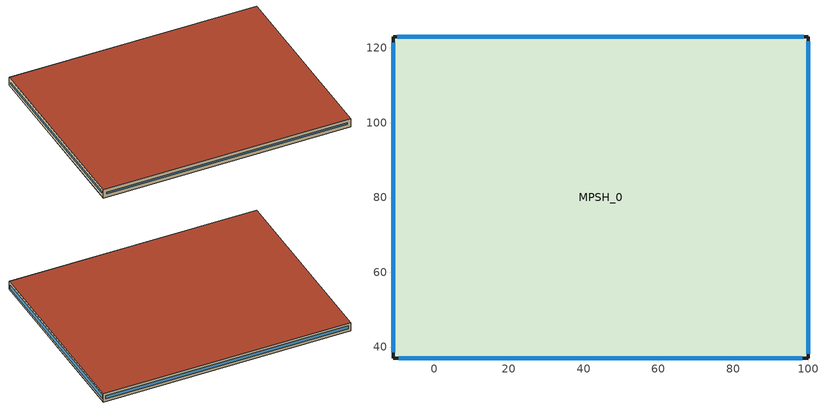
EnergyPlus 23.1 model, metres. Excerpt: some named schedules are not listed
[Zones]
MPSH_0
 floor ground (MPSH_0:f4UnderGroundSlabCF): -11,37 -11,123 100,123 100,37 z0
 wall outside (90.1-2019 Nonresidential CZ 0 Exterior Wall (Mass)): -11,37 100,37 100,123 -11,123 -11,37 z0:4
 window (DoublePaneClr): -9.41,37 98.41,37 z1.59:2.41; 100,38.18 100,121.82 / 98.82,123 -9.82,123 z1.18:2.82; -11,121.42 -11,38.58 z1.58:2.42
 roof outside (90.1-2019 Nonresidential CZ 3 Exterior Roof (Mass)): -11,37 100,37 100,123 -11,123 z4
[Site:GroundTemperature:BuildingSurface]
18, 18, 18, 18, 18, 18, 18, 18, 18, 18, 18, 18
[Site:GroundReflectance]
0.2, 0.2, 0.2, 0.2, 0.2, 0.2, 0.2, 0.2, 0.2, 0.2, 0.2, 0.2
[Site:GroundReflectance:SnowModifier]
1, 1
[Site:WeatherStation]
Wind Sensor Height Above Ground {m}=10; Wind Speed Profile Exponent=0.22; Wind Speed Profile Boundary Layer Thickness {m}=370; Air Temperature Sensor Height Above Ground {m}=1.5
[SizingPeriod:WeatherFileConditionType] Use Weather File Daylight Saving Period=No; Use Weather File Rain and Snow Indicators=No
Name | Period Selection | Day Type
Extreme Summer Weather Period for Design | SummerExtreme | SummerDesignDay
Extreme Winter Weather Period for Design | WinterExtreme | WinterDesignDay
[Building]
Building: North Axis {deg}=0; Terrain=Suburbs; Loads Convergence Tolerance Value=0.04; Temperature Convergence Tolerance Value {deltaC}=0.25; Solar Distribution=FullExterior; Maximum Number of Warmup Days=30; Minimum Number of Warmup Days=7
[Construction]
90.1-2019 Nonresidential CZ 0 Exterior Wall (Mass): Stucco_0.025_90.1-2019 Nonresidential CZ 0 Exterior Wall (Mass), Concrete_0.203_90.1-2019 Nonresidential CZ 0 Exterior Wall (Mass), Mineral Wool_0.006340168156952033_90.1-2019 Nonresidential CZ 0 Exterior Wall (Mass), Plaster_0.013_90.1-2019 Nonresidential CZ 0 Exterior Wall (Mass)
90.1-2019 Nonresidential CZ 3 Exterior Roof (Mass): Vaporpermeable Felt_0.003_90.1-2019 Nonresidential CZ 3 Exterior Roof (Mass), XPS Board_0.14713995500631277_90.1-2019 Nonresidential CZ 3 Exterior Roof (Mass), Concrete_0.203_90.1-2019 Nonresidential CZ 3 Exterior Roof (Mass), Acoustic Tile_0.005_90.1-2019 Nonresidential CZ 3 Exterior Roof (Mass)
DoublePaneClr: DoublePaneClrWindow
[Material]
Stucco_0.025_90.1-2019 Nonresidential CZ 0 Exterior Wall (Mass): Roughness=Smooth; @90.1-2019 Nonresidential CZ 0 Exterior Wall (Mass):Stucco-Thickness@ [m]=0.025; @90.1-2019 Nonresidential CZ 0 Exterior Wall (Mass):Stucco-Conductivity@ [W/m-K]=0.72; @90.1-2019 Nonresidential CZ 0 Exterior Wall (Mass):Stucco-Density@ [kg/m3]=1856; @90.1-2019 Nonresidential CZ 0 Exterior Wall (Mass):Stucco-SpecificHeat@ [J/kg-K]=840; @90.1-2019 Nonresidential CZ 0 Exterior Wall (Mass):Stucco-ThermalEmittance@=0.9; @90.1-2019 Nonresidential CZ 0 Exterior Wall (Mass):Stucco-SolarAbsorptance@=0.7; @90.1-2019 Nonresidential CZ 0 Exterior Wall (Mass):Stucco-VisibleAbsorptance@=0.7
Concrete_0.203_90.1-2019 Nonresidential CZ 0 Exterior Wall (Mass): Roughness=Rough; @90.1-2019 Nonresidential CZ 0 Exterior Wall (Mass):Concrete-Thickness@ [m]=0.203; @90.1-2019 Nonresidential CZ 0 Exterior Wall (Mass):Concrete-Conductivity@ [W/m-K]=2; @90.1-2019 Nonresidential CZ 0 Exterior Wall (Mass):Concrete-Density@ [kg/m3]=2400; @90.1-2019 Nonresidential CZ 0 Exterior Wall (Mass):Concrete-SpecificHeat@ [J/kg-K]=950; @90.1-2019 Nonresidential CZ 0 Exterior Wall (Mass):Concrete-ThermalEmittance@=0.9; @90.1-2019 Nonresidential CZ 0 Exterior Wall (Mass):Concrete-SolarAbsorptance@=0.7; @90.1-2019 Nonresidential CZ 0 Exterior Wall (Mass):Concrete-VisibleAbsorptance@=0.7
Mineral Wool_0.006340168156952033_90.1-2019 Nonresidential CZ 0 Exterior Wall (Mass): Roughness=Rough; @90.1-2019 Nonresidential CZ 0 Exterior Wall (Mass):Mineral Wool-Thickness@ [m]=0.00634017; @90.1-2019 Nonresidential CZ 0 Exterior Wall (Mass):Mineral Wool-Conductivity@ [W/m-K]=0.041; @90.1-2019 Nonresidential CZ 0 Exterior Wall (Mass):Mineral Wool-Density@ [kg/m3]=155; @90.1-2019 Nonresidential CZ 0 Exterior Wall (Mass):Mineral Wool-SpecificHeat@ [J/kg-K]=1130; @90.1-2019 Nonresidential CZ 0 Exterior Wall (Mass):Mineral Wool-ThermalEmittance@=0.9; @90.1-2019 Nonresidential CZ 0 Exterior Wall (Mass):Mineral Wool-SolarAbsorptance@=0.7; @90.1-2019 Nonresidential CZ 0 Exterior Wall (Mass):Mineral Wool-VisibleAbsorptance@=0.7
Plaster_0.013_90.1-2019 Nonresidential CZ 0 Exterior Wall (Mass): Roughness=Rough; @90.1-2019 Nonresidential CZ 0 Exterior Wall (Mass):Plaster-Thickness@ [m]=0.013; @90.1-2019 Nonresidential CZ 0 Exterior Wall (Mass):Plaster-Conductivity@ [W/m-K]=1; @90.1-2019 Nonresidential CZ 0 Exterior Wall (Mass):Plaster-Density@ [kg/m3]=2000; @90.1-2019 Nonresidential CZ 0 Exterior Wall (Mass):Plaster-SpecificHeat@ [J/kg-K]=1130; @90.1-2019 Nonresidential CZ 0 Exterior Wall (Mass):Plaster-ThermalEmittance@=0.9; @90.1-2019 Nonresidential CZ 0 Exterior Wall (Mass):Plaster-SolarAbsorptance@=0.7; @90.1-2019 Nonresidential CZ 0 Exterior Wall (Mass):Plaster-VisibleAbsorptance@=0.7
Vaporpermeable Felt_0.003_90.1-2019 Nonresidential CZ 3 Exterior Roof (Mass): Roughness=Rough; @90.1-2019 Nonresidential CZ 3 Exterior Roof (Mass):Vaporpermeable Felt-Thickness@ [m]=0.003; @90.1-2019 Nonresidential CZ 3 Exterior Roof (Mass):Vaporpermeable Felt-Conductivity@ [W/m-K]=0.909091; @90.1-2019 Nonresidential CZ 3 Exterior Roof (Mass):Vaporpermeable Felt-Density@ [kg/m3]=0.5; @90.1-2019 Nonresidential CZ 3 Exterior Roof (Mass):Vaporpermeable Felt-SpecificHeat@ [J/kg-K]=1800; @90.1-2019 Nonresidential CZ 3 Exterior Roof (Mass):Vaporpermeable Felt-ThermalEmittance@=0.9; @90.1-2019 Nonresidential CZ 3 Exterior Roof (Mass):Vaporpermeable Felt-SolarAbsorptance@=0.7; @90.1-2019 Nonresidential CZ 3 Exterior Roof (Mass):Vaporpermeable Felt-VisibleAbsorptance@=0.7
XPS Board_0.14713995500631277_90.1-2019 Nonresidential CZ 3 Exterior Roof (Mass): Roughness=Rough; @90.1-2019 Nonresidential CZ 3 Exterior Roof (Mass):XPS Board-Thickness@ [m]=0.14714; @90.1-2019 Nonresidential CZ 3 Exterior Roof (Mass):XPS Board-Conductivity@ [W/m-K]=0.034; @90.1-2019 Nonresidential CZ 3 Exterior Roof (Mass):XPS Board-Density@ [kg/m3]=35; @90.1-2019 Nonresidential CZ 3 Exterior Roof (Mass):XPS Board-SpecificHeat@ [J/kg-K]=1400; @90.1-2019 Nonresidential CZ 3 Exterior Roof (Mass):XPS Board-ThermalEmittance@=0.9; @90.1-2019 Nonresidential CZ 3 Exterior Roof (Mass):XPS Board-SolarAbsorptance@=0.7; @90.1-2019 Nonresidential CZ 3 Exterior Roof (Mass):XPS Board-VisibleAbsorptance@=0.7
Concrete_0.203_90.1-2019 Nonresidential CZ 3 Exterior Roof (Mass): Roughness=Rough; @90.1-2019 Nonresidential CZ 3 Exterior Roof (Mass):Concrete-Thickness@ [m]=0.203; @90.1-2019 Nonresidential CZ 3 Exterior Roof (Mass):Concrete-Conductivity@ [W/m-K]=2; @90.1-2019 Nonresidential CZ 3 Exterior Roof (Mass):Concrete-Density@ [kg/m3]=2400; @90.1-2019 Nonresidential CZ 3 Exterior Roof (Mass):Concrete-SpecificHeat@ [J/kg-K]=950; @90.1-2019 Nonresidential CZ 3 Exterior Roof (Mass):Concrete-ThermalEmittance@=0.9; @90.1-2019 Nonresidential CZ 3 Exterior Roof (Mass):Concrete-SolarAbsorptance@=0.7; @90.1-2019 Nonresidential CZ 3 Exterior Roof (Mass):Concrete-VisibleAbsorptance@=0.7
Acoustic Tile_0.005_90.1-2019 Nonresidential CZ 3 Exterior Roof (Mass): Roughness=MediumSmooth; @90.1-2019 Nonresidential CZ 3 Exterior Roof (Mass):Acoustic Tile-Thickness@ [m]=0.005; @90.1-2019 Nonresidential CZ 3 Exterior Roof (Mass):Acoustic Tile-Conductivity@ [W/m-K]=0.06; @90.1-2019 Nonresidential CZ 3 Exterior Roof (Mass):Acoustic Tile-Density@ [kg/m3]=368; @90.1-2019 Nonresidential CZ 3 Exterior Roof (Mass):Acoustic Tile-SpecificHeat@ [J/kg-K]=590; @90.1-2019 Nonresidential CZ 3 Exterior Roof (Mass):Acoustic Tile-ThermalEmittance@=0.9; @90.1-2019 Nonresidential CZ 3 Exterior Roof (Mass):Acoustic Tile-SolarAbsorptance@=0.7; @90.1-2019 Nonresidential CZ 3 Exterior Roof (Mass):Acoustic Tile-VisibleAbsorptance@=0.7
[WindowMaterial:SimpleGlazingSystem]
DoublePaneClrWindow: @DoublePaneClr-UValue@=2.72; @DoublePaneClr-SolarHeatGainCoefficient@=0.764; @DoublePaneClr-VisibleTransmittance@=0.812
[Construction:FfactorGroundFloor]
MPSH_0:f4UnderGroundSlabCF: 0.73, 9546, 394
[Zone]
MPSH_0: Rotation [deg]=0; Type=1; Multiplier=1; Volume [m3]=38184; Area [m2]=9546; Zone Inside Convection Algorithm=TARP; Zone Outside Convection Algorithm=DOE-2
[People]
People MPSH_0: Zone or ZoneList=MPSH_0; OccupancySchedule=NECB-D-Occupancy (Simulation); Number of People Calculation Method=People/Area; PeopleDensity [person/m2]=0.125045; Fraction Radiant=0.3; Sensible Heat Fraction=AUTOCALCULATE; Activity Level Schedule=MPSH_0PeopleActivity; Carbon Dioxide Generation Rate [m3/s-W]=3.82E-08; Enable ASHRAE 55 Comfort Warnings=No; Mean Radiant Temperature Calculation Type=ZoneAveraged; Work Efficiency Schedule=MPSH_0WorkEfficiency; Clothing Insulation Calculation Method=DynamicClothingModelASHRAE55; Air Velocity Schedule=AirSpeed 0; Thermal Comfort Model 1 Type=AdaptiveASH55; Thermal Comfort Model 2 Type=Pierce; Thermal Comfort Model 3 Type=Fanger
[ElectricEquipment]
MPSH_0 Equipment: Zone or ZoneList=MPSH_0; EquipmentAvailibilitySchedule=NECB-D-Electric-Equipment (Simulation); Design Level Calculation Method=Watts/Area; EquipmentPowerDensity [W/m2]=5.00182; Fraction Latent=0; Fraction Radiant=.2; Fraction Lost=0
[Lights]
MPSH_0 General lighting: Zone or ZoneList=MPSH_0; LightsAvailibilitySchedule=Simulation; Design Level Calculation Method=Watts/Area; LightingPowerDensity [W/m2]=7.80001; Return Air Fraction=0; Fraction Radiant=.42; Fraction Visible=.18; Fraction Replaceable=1
[ZoneVentilation:WindandStackOpenArea]
MPSH_0NatVent_Buoy: Zone=MPSH_0; Opening Area {m2}=378.24; Opening Area Fraction Schedule=NatVentAvail_MPSH_0; Opening Effectiveness=0; Effective Angle {deg}=0; Height Difference {m}=0.342102; Discharge Coefficient for Opening=0.6; Minimum Indoor Temperature {C}=22; Maximum Indoor Temperature {C}=100; Delta Temperature {deltaC}=1; Minimum Outdoor Temperature {C}=0; Maximum Outdoor Temperature {C}=30; Maximum Wind Speed {m/s}=40
[ZoneInfiltration:DesignFlowRate]
MPSH_0Infiltration: Zone or ZoneList=MPSH_0; Schedule=On; Design Flow Rate Calculation Method=Flow/ExteriorArea; Flow per Exterior Surface Area [m3/s-m2]=0.00056896; @MPSH_0-InfiltrationConstantCoefficient@=1; @MPSH_0-InfiltrationTemperatureCoefficient@=0; @MPSH_0-InfiltrationWindVelocityCoefficient@=0; @MPSH_0-InfiltrationWindVelocitySquaredCoefficient@=0
[Zone equipment]
MPSH_0: MPSH_0 Ideal Loads Air
[Sizing:Zone]
MPSH_0: Zone Cooling Design Supply Air Temperature Input Method=SupplyAirTemperature; Zone Cooling Design Supply Air Temperature {C}=12; Zone Heating Design Supply Air Temperature Input Method=SupplyAirTemperature; Zone Heating Design Supply Air Temperature {C}=35; Zone Cooling Design Supply Air Humidity Ratio {kgWater/kgDryAir}=0.009; Zone Heating Design Supply Air Humidity Ratio {kgWater/kgDryAir}=0.004; Design Specification Outdoor Air Object=MPSH_0MinFreshAir; Zone Heating Sizing Factor=1.15; Zone Cooling Sizing Factor=1.15; Cooling Design Air Flow Method=DesignDay; Heating Design Air Flow Method=DesignDay
[ZoneControl:Thermostat]
MPSH_0 Thermostat: Zone or ZoneList=MPSH_0; Control Type Schedule=MPSH_0_ZoneControlTypeSched; Control 1=Dual Setpoint - Zone MPSH_0
[ThermostatSetpoint:DualSetpoint]
Dual Setpoint - Zone MPSH_0: Heating Setpoint Temperature Schedule=MPSH_0Heating_SP_Sch; Cooling Setpoint Temperature Schedule=MPSH_0Cooling_SP_Sch
[DesignSpecification:OutdoorAir]
MPSH_0MinFreshAir: Outdoor Air Method=Sum; @MPSH_0-MinFreshAirPerson@ [m3/s-person]=0.00353963; @MPSH_0-MinFreshAirArea@ [m3/s-m2]=0.000304802; MechVentSchedule=AllOn
[Schedule:Constant]
On; Simulation: 1
AirSpeed 0: 0
MPSH_0PeopleActivity: Any Number, 125.28
MPSH_0WorkEfficiency: Any Number, 0
MPSH_0_ZoneControlTypeSched: 4
[Schedule:Year]
NECB-D-Occupancy (Simulation): Fraction, NECB-D-Occupancy (Simulation)_0, 1, 1, 1, 7, NECB-D-Occupancy (Simulation)_1, 1, 8, 1, 14, NECB-D-Occupancy (Simulation)_2, 1, 15, 1, 21, NECB-D-Occupancy (Simulation)_3, 1, 22, 1, 28, NECB-D-Occupancy (Simulation)_4, 1, 29, 2, 4, NECB-D-Occupancy (Simulation)_5, 2, 5, 2, 11, NECB-D-Occupancy (Simulation)_6, 2, 12, 2, 18, NECB-D-Occupancy (Simulation)_7, 2, 19, 2, 25, NECB-D-Occupancy (Simulation)_8, 2, 26, 3, 4, NECB-D-Occupancy (Simulation)_9, 3, 5, 3, 11, NECB-D-Occupancy (Simulation)_10, 3, 12, 3, 18, NECB-D-Occupancy (Simulation)_11, 3, 19, 3, 25, NECB-D-Occupancy (Simulation)_12, 3, 26, 4, 1, NECB-D-Occupancy (Simulation)_13, 4, 2, 4, 8, NECB-D-Occupancy (Simulation)_14, 4, 9, 4, 15, NECB-D-Occupancy (Simulation)_15, 4, 16, 4, 22, NECB-D-Occupancy (Simulation)_16, 4, 23, 4, 29, NECB-D-Occupancy (Simulation)_17, 4, 30, 5, 6, NECB-D-Occupancy (Simulation)_18, 5, 7, 5, 13, NECB-D-Occupancy (Simulation)_19, 5, 14, 5, 20, NECB-D-Occupancy (Simulation)_20, 5, 21, 5, 27, NECB-D-Occupancy (Simulation)_21, 5, 28, 6, 3, NECB-D-Occupancy (Simulation)_22, 6, 4, 6, 10, NECB-D-Occupancy (Simulation)_23, 6, 11, 6, 17, NECB-D-Occupancy (Simulation)_24, 6, 18, 6, 24, NECB-D-Occupancy (Simulation)_25, 6, 25, 7, 1, NECB-D-Occupancy (Simulation)_26, 7, 2, 7, 8, NECB-D-Occupancy (Simulation)_27, 7, 9, 7, 15, NECB-D-Occupancy (Simulation)_28, 7, 16, 7, 22, NECB-D-Occupancy (Simulation)_29, 7, 23, 7, 29, NECB-D-Occupancy (Simulation)_30, 7, 30, 8, 5, NECB-D-Occupancy (Simulation)_31, 8, 6, 8, 12, NECB-D-Occupancy (Simulation)_32, 8, 13, 8, 19, NECB-D-Occupancy (Simulation)_33, 8, 20, 8, 26, NECB-D-Occupancy (Simulation)_34, 8, 27, 9, 2, NECB-D-Occupancy (Simulation)_35, 9, 3, 9, 9, NECB-D-Occupancy (Simulation)_36, 9, 10, 9, 16, NECB-D-Occupancy (Simulation)_37, 9, 17, 9, 23, NECB-D-Occupancy (Simulation)_38, 9, 24, 9, 30, NECB-D-Occupancy (Simulation)_39, 10, 1, 10, 7, NECB-D-Occupancy (Simulation)_40, 10, 8, 10, 14, NECB-D-Occupancy (Simulation)_41, 10, 15, 10, 21, NECB-D-Occupancy (Simulation)_42, 10, 22, 10, 28, NECB-D-Occupancy (Simulation)_43, 10, 29, 11, 4, NECB-D-Occupancy (Simulation)_44, 11, 5, 11, 11, NECB-D-Occupancy (Simulation)_45, 11, 12, 11, 18, NECB-D-Occupancy (Simulation)_46, 11, 19, 11, 25, NECB-D-Occupancy (Simulation)_47, 11, 26, 12, 2, NECB-D-Occupancy (Simulation)_48, 12, 3, 12, 9, NECB-D-Occupancy (Simulation)_49, 12, 10, 12, 16, NECB-D-Occupancy (Simulation)_50, 12, 17, 12, 23, NECB-D-Occupancy (Simulation)_51, 12, 24, 12, 30, NECB-D-Occupancy (Simulation)_52, 12, 31, 12, 31
NECB-D-Electric-Equipment (Simulation): Fraction, NECB-D-Electric-Equipment (Simulation)_0, 1, 1, 12, 31
NatVentAvail_MPSH_0: Fraction, NatVentAvail_MPSH_0_0, 1, 1, 1, 7, NatVentAvail_MPSH_0_1, 1, 8, 1, 14, NatVentAvail_MPSH_0_2, 1, 15, 1, 21, NatVentAvail_MPSH_0_3, 1, 22, 1, 28, NatVentAvail_MPSH_0_4, 1, 29, 2, 4, NatVentAvail_MPSH_0_5, 2, 5, 2, 11, NatVentAvail_MPSH_0_6, 2, 12, 2, 18, NatVentAvail_MPSH_0_7, 2, 19, 2, 25, NatVentAvail_MPSH_0_8, 2, 26, 3, 4, NatVentAvail_MPSH_0_9, 3, 5, 3, 11, NatVentAvail_MPSH_0_10, 3, 12, 3, 18, NatVentAvail_MPSH_0_11, 3, 19, 3, 25, NatVentAvail_MPSH_0_12, 3, 26, 4, 1, NatVentAvail_MPSH_0_13, 4, 2, 4, 8, NatVentAvail_MPSH_0_14, 4, 9, 4, 15, NatVentAvail_MPSH_0_15, 4, 16, 4, 22, NatVentAvail_MPSH_0_16, 4, 23, 4, 29, NatVentAvail_MPSH_0_17, 4, 30, 5, 6, NatVentAvail_MPSH_0_18, 5, 7, 5, 13, NatVentAvail_MPSH_0_19, 5, 14, 5, 20, NatVentAvail_MPSH_0_20, 5, 21, 5, 27, NatVentAvail_MPSH_0_21, 5, 28, 6, 3, NatVentAvail_MPSH_0_22, 6, 4, 6, 10, NatVentAvail_MPSH_0_23, 6, 11, 6, 17, NatVentAvail_MPSH_0_24, 6, 18, 6, 24, NatVentAvail_MPSH_0_25, 6, 25, 7, 1, NatVentAvail_MPSH_0_26, 7, 2, 7, 8, NatVentAvail_MPSH_0_27, 7, 9, 7, 15, NatVentAvail_MPSH_0_28, 7, 16, 7, 22, NatVentAvail_MPSH_0_29, 7, 23, 7, 29, NatVentAvail_MPSH_0_30, 7, 30, 8, 5, NatVentAvail_MPSH_0_31, 8, 6, 8, 12, NatVentAvail_MPSH_0_32, 8, 13, 8, 19, NatVentAvail_MPSH_0_33, 8, 20, 8, 26, NatVentAvail_MPSH_0_34, 8, 27, 9, 2, NatVentAvail_MPSH_0_35, 9, 3, 9, 9, NatVentAvail_MPSH_0_36, 9, 10, 9, 16, NatVentAvail_MPSH_0_37, 9, 17, 9, 23, NatVentAvail_MPSH_0_38, 9, 24, 9, 30, NatVentAvail_MPSH_0_39, 10, 1, 10, 7, NatVentAvail_MPSH_0_40, 10, 8, 10, 14, NatVentAvail_MPSH_0_41, 10, 15, 10, 21, NatVentAvail_MPSH_0_42, 10, 22, 10, 28, NatVentAvail_MPSH_0_43, 10, 29, 11, 4, NatVentAvail_MPSH_0_44, 11, 5, 11, 11, NatVentAvail_MPSH_0_45, 11, 12, 11, 18, NatVentAvail_MPSH_0_46, 11, 19, 11, 25, NatVentAvail_MPSH_0_47, 11, 26, 12, 2, NatVentAvail_MPSH_0_48, 12, 3, 12, 9, NatVentAvail_MPSH_0_49, 12, 10, 12, 16, NatVentAvail_MPSH_0_50, 12, 17, 12, 23, NatVentAvail_MPSH_0_51, 12, 24, 12, 30, NatVentAvail_MPSH_0_52, 12, 31, 12, 31
[Schedule:Week:Daily]
NECB-D-Occupancy (Simulation)_0; NECB-D-Occupancy (Simulation)_1; NECB-D-Occupancy (Simulation)_2; NECB-D-Occupancy (Simulation)_3; NECB-D-Occupancy (Simulation)_4; NECB-D-Occupancy (Simulation)_5; NECB-D-Occupancy (Simulation)_6; NECB-D-Occupancy (Simulation)_7; NECB-D-Occupancy (Simulation)_8; NECB-D-Occupancy (Simulation)_9; NECB-D-Occupancy (Simulation)_10; NECB-D-Occupancy (Simulation)_11; NECB-D-Occupancy (Simulation)_12; NECB-D-Occupancy (Simulation)_13; NECB-D-Occupancy (Simulation)_14; NECB-D-Occupancy (Simulation)_15; NECB-D-Occupancy (Simulation)_16; NECB-D-Occupancy (Simulation)_17; NECB-D-Occupancy (Simulation)_18; NECB-D-Occupancy (Simulation)_19; NECB-D-Occupancy (Simulation)_20; NECB-D-Occupancy (Simulation)_21; NECB-D-Occupancy (Simulation)_22; NECB-D-Occupancy (Simulation)_23; NECB-D-Occupancy (Simulation)_24; NECB-D-Occupancy (Simulation)_25; NECB-D-Occupancy (Simulation)_26; NECB-D-Occupancy (Simulation)_27; NECB-D-Occupancy (Simulation)_28; NECB-D-Occupancy (Simulation)_29; NECB-D-Occupancy (Simulation)_30; NECB-D-Occupancy (Simulation)_31; NECB-D-Occupancy (Simulation)_32; NECB-D-Occupancy (Simulation)_33; NECB-D-Occupancy (Simulation)_34; NECB-D-Occupancy (Simulation)_35; NECB-D-Occupancy (Simulation)_36; NECB-D-Occupancy (Simulation)_37; NECB-D-Occupancy (Simulation)_38; NECB-D-Occupancy (Simulation)_39; NECB-D-Occupancy (Simulation)_40; NECB-D-Occupancy (Simulation)_41; NECB-D-Occupancy (Simulation)_42; NECB-D-Occupancy (Simulation)_43; NECB-D-Occupancy (Simulation)_44; NECB-D-Occupancy (Simulation)_45; NECB-D-Occupancy (Simulation)_46; NECB-D-Occupancy (Simulation)_47; NECB-D-Occupancy (Simulation)_48; NECB-D-Occupancy (Simulation)_49; NECB-D-Occupancy (Simulation)_50; NECB-D-Occupancy (Simulation)_51: c829e857-8fab-45e0-92a5-cfe941a8525b, 854f9664-8689-4bf2-80df-5a7dad31a99e, 854f9664-8689-4bf2-80df-5a7dad31a99e, 854f9664-8689-4bf2-80df-5a7dad31a99e, 854f9664-8689-4bf2-80df-5a7dad31a99e, 854f9664-8689-4bf2-80df-5a7dad31a99e, c829e857-8fab-45e0-92a5-cfe941a8525b, c829e857-8fab-45e0-92a5-cfe941a8525b, c829e857-8fab-45e0-92a5-cfe941a8525b, c829e857-8fab-45e0-92a5-cfe941a8525b, c829e857-8fab-45e0-92a5-cfe941a8525b, c829e857-8fab-45e0-92a5-cfe941a8525b
NECB-D-Occupancy (Simulation)_52: c829e857-8fab-45e0-92a5-cfe941a8525b, c829e857-8fab-45e0-92a5-cfe941a8525b, c829e857-8fab-45e0-92a5-cfe941a8525b, c829e857-8fab-45e0-92a5-cfe941a8525b, c829e857-8fab-45e0-92a5-cfe941a8525b, c829e857-8fab-45e0-92a5-cfe941a8525b, c829e857-8fab-45e0-92a5-cfe941a8525b, c829e857-8fab-45e0-92a5-cfe941a8525b, c829e857-8fab-45e0-92a5-cfe941a8525b, c829e857-8fab-45e0-92a5-cfe941a8525b, c829e857-8fab-45e0-92a5-cfe941a8525b, c829e857-8fab-45e0-92a5-cfe941a8525b
NECB-D-Electric-Equipment (Simulation)_0: 0075ec8b-1860-40ae-aaf7-76c3e1af1158, 0075ec8b-1860-40ae-aaf7-76c3e1af1158, 0075ec8b-1860-40ae-aaf7-76c3e1af1158, 0075ec8b-1860-40ae-aaf7-76c3e1af1158, 0075ec8b-1860-40ae-aaf7-76c3e1af1158, 0075ec8b-1860-40ae-aaf7-76c3e1af1158, 0075ec8b-1860-40ae-aaf7-76c3e1af1158, 0075ec8b-1860-40ae-aaf7-76c3e1af1158, 0075ec8b-1860-40ae-aaf7-76c3e1af1158, 0075ec8b-1860-40ae-aaf7-76c3e1af1158, 0075ec8b-1860-40ae-aaf7-76c3e1af1158, 0075ec8b-1860-40ae-aaf7-76c3e1af1158
NatVentAvail_MPSH_0_0: 34f57a6f-ad7f-4237-8413-18e31f318392, da4d00c8-e125-4441-9010-58cdded9553d, 94405c53-3c92-475f-a64f-5d0664a0adc0, 091dbafb-593c-4248-9002-da70286486de, bc57e266-8ccc-46f1-b267-235fe3a405c7, 9888b65f-588d-4475-9eec-53a7bf59eb49, 24802c92-24b2-4503-bf1e-bf0d7632e2d9, 34f57a6f-ad7f-4237-8413-18e31f318392, 34f57a6f-ad7f-4237-8413-18e31f318392, 34f57a6f-ad7f-4237-8413-18e31f318392, 34f57a6f-ad7f-4237-8413-18e31f318392, 34f57a6f-ad7f-4237-8413-18e31f318392
NatVentAvail_MPSH_0_1: c7a02ed0-8e2b-420e-9c0f-2606364dce99, cb629890-2704-4dd6-a9a6-2daea8299f80, 6e537607-3770-4f87-8b3d-68353208bc50, f5d9f85c-65ef-468a-9cf4-7635f0ba21f8, efd555ca-18d2-4461-881e-567ae2a024bf, ad75cc89-b157-4ed2-b35c-d1c18f3d14de, 5c290438-eff9-4362-afc4-43b04bc7d8e5, c7a02ed0-8e2b-420e-9c0f-2606364dce99, c7a02ed0-8e2b-420e-9c0f-2606364dce99, c7a02ed0-8e2b-420e-9c0f-2606364dce99, c7a02ed0-8e2b-420e-9c0f-2606364dce99, c7a02ed0-8e2b-420e-9c0f-2606364dce99
NatVentAvail_MPSH_0_2: 8d94ec32-e81b-45f8-9c29-e1f1d652b0c4, f7fd4be3-25b1-4770-ada5-49d9be30b7fe, efd555ca-18d2-4461-881e-567ae2a024bf, 3c7f1f90-bb78-49f3-b4cf-57703d825604, da4d00c8-e125-4441-9010-58cdded9553d, e12b051c-7fec-4fed-86b2-8b3f0fe35613, 6425d54b-4872-460d-bc98-32a272a31025, 8d94ec32-e81b-45f8-9c29-e1f1d652b0c4, 8d94ec32-e81b-45f8-9c29-e1f1d652b0c4, 8d94ec32-e81b-45f8-9c29-e1f1d652b0c4, 8d94ec32-e81b-45f8-9c29-e1f1d652b0c4, 8d94ec32-e81b-45f8-9c29-e1f1d652b0c4
NatVentAvail_MPSH_0_3: 496a4f96-4e0a-4264-a78c-b15c1b79275c, adf322b0-46e9-49d8-be4b-19c6fb6627f2, 283cc6be-c01c-46ac-904e-945e191fbe95, fe87431b-1fbe-4020-8fe0-be12132168e0, d1040f46-0f8d-4e11-8de3-a02361268d4f, 34f57a6f-ad7f-4237-8413-18e31f318392, b75b28b1-01b5-40b9-aacf-e71ae80422e8, 496a4f96-4e0a-4264-a78c-b15c1b79275c, 496a4f96-4e0a-4264-a78c-b15c1b79275c, 496a4f96-4e0a-4264-a78c-b15c1b79275c, 496a4f96-4e0a-4264-a78c-b15c1b79275c, 496a4f96-4e0a-4264-a78c-b15c1b79275c
NatVentAvail_MPSH_0_4: 08ad8567-59d8-4019-b897-c25f49c239b5, 9e275534-6a1c-4f1a-88bf-155255e50ce8, 136c7d58-f7fb-4124-930d-ef74f1425727, fcd69c9d-5dd0-46b3-96e0-c6d2561381bd, 07f5ad80-84d3-4079-8893-73916636b9ea, b9d8dd70-5097-4ec1-8dd9-efba31d854b6, 9e275534-6a1c-4f1a-88bf-155255e50ce8, 08ad8567-59d8-4019-b897-c25f49c239b5, 08ad8567-59d8-4019-b897-c25f49c239b5, 08ad8567-59d8-4019-b897-c25f49c239b5, 08ad8567-59d8-4019-b897-c25f49c239b5, 08ad8567-59d8-4019-b897-c25f49c239b5
NatVentAvail_MPSH_0_5: 5f4af0f7-b084-4746-b444-bee2479b2bf4, 85341a3b-61d0-4e96-9f3e-cdd9456fe700, 28413957-7791-42e7-805a-60aacbaa0016, 21c98441-df71-4690-a874-96c94f29a771, 50c2f93a-ea9d-4752-9226-82737424f828, 6b2543ae-72af-4cb3-b7f4-badeb14694d9, be477cb1-6ecd-4e13-a46a-4f2c0d223df6, 5f4af0f7-b084-4746-b444-bee2479b2bf4, 5f4af0f7-b084-4746-b444-bee2479b2bf4, 5f4af0f7-b084-4746-b444-bee2479b2bf4, 5f4af0f7-b084-4746-b444-bee2479b2bf4, 5f4af0f7-b084-4746-b444-bee2479b2bf4
NatVentAvail_MPSH_0_6: c9c8465d-1063-4505-978e-642a0f417ae4, 811392f9-357b-4101-a77d-e84a64125de3, 56e19193-2387-42f2-9987-95c80a2c7ee4, 3c8b77d6-3284-4738-b4de-1059655b6417, fbc31690-5a4c-475b-8626-ace5da5c98b4, cd2da4a8-c7b2-4df3-9b1e-8ff800c2a1b8, c67e4c26-6822-4d67-8035-3838d7a49276, c9c8465d-1063-4505-978e-642a0f417ae4, c9c8465d-1063-4505-978e-642a0f417ae4, c9c8465d-1063-4505-978e-642a0f417ae4, c9c8465d-1063-4505-978e-642a0f417ae4, c9c8465d-1063-4505-978e-642a0f417ae4
NatVentAvail_MPSH_0_7: 16a9e416-e810-4211-9a3e-570f91bbd01d, 998e2c42-f9b3-4955-b94d-25f97c158e86, 23920c96-9ccc-48c0-9053-a9f37af8ea3f, 59147ef3-f9b9-4728-b23c-a1735240b3ed, df827319-c278-4d40-a4b8-0f6c98144f2c, 390cfc06-cc46-4c69-9e01-c8b075228a5c, 86f72f85-4d27-4e94-9fee-db5cb2e4544f, 16a9e416-e810-4211-9a3e-570f91bbd01d, 16a9e416-e810-4211-9a3e-570f91bbd01d, 16a9e416-e810-4211-9a3e-570f91bbd01d, 16a9e416-e810-4211-9a3e-570f91bbd01d, 16a9e416-e810-4211-9a3e-570f91bbd01d
NatVentAvail_MPSH_0_8: 19561f7a-6043-44d7-aaae-b72e74ef0ba8, fa2f4005-a042-4800-b466-867e01a65502, fc47258f-7dd0-4800-8ec5-eaa5ea1f974a, e4b93361-f2ec-43bd-8e46-fc656397cc8c, 2657ecdd-b7eb-4b88-b8f4-e2c7c5d59a49, e8465162-ea3e-4f94-883e-884644238f7d, 58b89d37-a128-43f5-8eae-267f62d09962, 19561f7a-6043-44d7-aaae-b72e74ef0ba8, 19561f7a-6043-44d7-aaae-b72e74ef0ba8, 19561f7a-6043-44d7-aaae-b72e74ef0ba8, 19561f7a-6043-44d7-aaae-b72e74ef0ba8, 19561f7a-6043-44d7-aaae-b72e74ef0ba8
NatVentAvail_MPSH_0_9: b346c4bf-f67e-451d-9dad-2892e911472e, eefb1731-87bf-46a8-a2ef-f8bbfded5643, 58b89d37-a128-43f5-8eae-267f62d09962, c32e6ee5-12fa-4f97-b2a2-82cc20f7b865, cd9d7dd9-f024-43b9-8cb9-8bcbc943d2ef, d9171582-b076-4b6c-80bd-523d6eda076d, 64d8d9b4-7825-42ce-b108-c9dd11c5a713, b346c4bf-f67e-451d-9dad-2892e911472e, b346c4bf-f67e-451d-9dad-2892e911472e, b346c4bf-f67e-451d-9dad-2892e911472e, b346c4bf-f67e-451d-9dad-2892e911472e, b346c4bf-f67e-451d-9dad-2892e911472e
NatVentAvail_MPSH_0_10: 9eab335b-c447-47e5-9dc0-063c4d9a8810, 58b89d37-a128-43f5-8eae-267f62d09962, fddd34fa-4b07-4260-9af9-3e9f6411a264, f2333936-a830-4607-b080-83cd73c68075, 5edc6dc7-b1b4-4b65-91a0-0270dd2a08b7, a6cb125b-8827-4934-ba2f-704a2a2ddd9f, ce176be1-98f4-45ac-bf23-7b5bef1712b6, 9eab335b-c447-47e5-9dc0-063c4d9a8810, 9eab335b-c447-47e5-9dc0-063c4d9a8810, 9eab335b-c447-47e5-9dc0-063c4d9a8810, 9eab335b-c447-47e5-9dc0-063c4d9a8810, 9eab335b-c447-47e5-9dc0-063c4d9a8810
NatVentAvail_MPSH_0_11: 58b89d37-a128-43f5-8eae-267f62d09962, ed3b955a-d7db-47a7-9483-6da05c5dffe8, 0bf60411-bf0d-482c-8038-a07efb71bca4, b55b0bc3-3339-47f0-a550-4cf26a93a7df, 3d42a3b8-8f7f-4525-905d-984ef426195e, 0863b5d1-1bd2-4a08-ae47-31cf1dd9d744, d62ef17c-3c53-473c-993e-0985e9b98eb2, 58b89d37-a128-43f5-8eae-267f62d09962, 58b89d37-a128-43f5-8eae-267f62d09962, 58b89d37-a128-43f5-8eae-267f62d09962, 58b89d37-a128-43f5-8eae-267f62d09962, 58b89d37-a128-43f5-8eae-267f62d09962
NatVentAvail_MPSH_0_12: 51f593f2-5d61-4d97-9858-e349f0200b49, 1a3ded4c-a54b-4030-b550-d2b710162619, d55bfc82-5b87-47d4-9715-abb9707f77ce, 46fc0de0-4b1a-4d53-987d-33c74e680015, 079ebde5-9413-4e04-aba9-2e5a5221f7aa, bb867f4a-2a76-4f0d-bfbe-e17be3409686, 8a721e69-59bf-4ccb-92cf-8f1d89432988, 51f593f2-5d61-4d97-9858-e349f0200b49, 51f593f2-5d61-4d97-9858-e349f0200b49, 51f593f2-5d61-4d97-9858-e349f0200b49, 51f593f2-5d61-4d97-9858-e349f0200b49, 51f593f2-5d61-4d97-9858-e349f0200b49
NatVentAvail_MPSH_0_13: ddaee739-67e8-4ae6-9bfb-a47b0c2d2c2f, 06dc4070-91e4-424c-b1bb-6c522089dff9, 49e7021e-b628-44b0-8f34-a9100ac2ef35, 5fb4534f-c6fe-45f3-9a91-bcdd07f2dc5f, b72b763b-6be8-49eb-a43d-4616d6e443e3, ce5294cc-69a4-4938-af8b-4726e8368ee6, 701b5950-beef-40d1-b0de-030f27e7892d, ddaee739-67e8-4ae6-9bfb-a47b0c2d2c2f, ddaee739-67e8-4ae6-9bfb-a47b0c2d2c2f, ddaee739-67e8-4ae6-9bfb-a47b0c2d2c2f, ddaee739-67e8-4ae6-9bfb-a47b0c2d2c2f, ddaee739-67e8-4ae6-9bfb-a47b0c2d2c2f
NatVentAvail_MPSH_0_14: ef1538c3-fa85-4b49-953e-7529c8378801, e098bdf7-10de-45fb-8832-867cde8cf21a, 44fb24ed-6945-49de-9f95-f445757d8f59, a0c8a722-f121-45b9-8cfb-e70efd0cce76, 95760d9f-a73c-45f9-a274-4177bf30654c, 34e9a238-b043-418f-b374-c2641d485561, 5cb39b2d-834d-4d97-a14c-e1f3095417b7, ef1538c3-fa85-4b49-953e-7529c8378801, ef1538c3-fa85-4b49-953e-7529c8378801, ef1538c3-fa85-4b49-953e-7529c8378801, ef1538c3-fa85-4b49-953e-7529c8378801, ef1538c3-fa85-4b49-953e-7529c8378801
NatVentAvail_MPSH_0_15: eaaa078a-d405-4769-9694-9edee3782bb4, ae0f5f2f-1769-4036-b155-ad7338b8c877, 34dfebb9-9e12-4b01-ade4-3d0d04fdfb57, 297d69df-ff66-45ab-b75d-e72bff5214e9, 1850938e-3792-404a-b564-1ba60287798d, ce0166e1-7258-4f1e-9882-e10490099464, d7c1b7d1-1beb-4a58-bf49-7cc9220d2061, eaaa078a-d405-4769-9694-9edee3782bb4, eaaa078a-d405-4769-9694-9edee3782bb4, eaaa078a-d405-4769-9694-9edee3782bb4, eaaa078a-d405-4769-9694-9edee3782bb4, eaaa078a-d405-4769-9694-9edee3782bb4
NatVentAvail_MPSH_0_16: 18734731-53d0-45eb-8e1f-a12522891f20, 444efbf9-c6d4-4b6a-8daa-8f2d93876c2b, 4e673a0a-301f-4428-a610-5b3a1d4224a6, 8723ccd0-79fa-4610-bb43-f55c77fca71a, 9b9d4e24-e3d4-4ad1-ba95-6ce62d411b4d, cc7169e6-ed31-4443-971b-06345eeef899, b988ebc6-302e-461a-a13c-b94c6823210f, 18734731-53d0-45eb-8e1f-a12522891f20, 18734731-53d0-45eb-8e1f-a12522891f20, 18734731-53d0-45eb-8e1f-a12522891f20, 18734731-53d0-45eb-8e1f-a12522891f20, 18734731-53d0-45eb-8e1f-a12522891f20
NatVentAvail_MPSH_0_17: 352c2e22-5827-4c57-8657-609908c700b0, d2493c97-d6c7-42c4-95f1-9b7dbff61a8d, 217c535c-1835-4435-bc82-855fbfee8f65, a4f043d8-3c01-4ba4-af81-9c0ce6c71b00, 29cf9c66-83ae-4865-a2b4-0b3939e1b23a, 15024207-e170-45ee-b5af-0d2dcabc386e, 07e0aadc-c909-4b88-bd7f-c982b70189ea, 352c2e22-5827-4c57-8657-609908c700b0, 352c2e22-5827-4c57-8657-609908c700b0, 352c2e22-5827-4c57-8657-609908c700b0, 352c2e22-5827-4c57-8657-609908c700b0, 352c2e22-5827-4c57-8657-609908c700b0
NatVentAvail_MPSH_0_18: c7bccd91-7c91-4993-90ea-5808fb4b0b55, 8c698a1b-2698-4ea6-a836-51bfe4bc716b, 98dbd661-1594-40fd-80ec-16c3584d379f, c7bccd91-7c91-4993-90ea-5808fb4b0b55, a9bfd96e-56cc-49bc-9ba1-d7f56d46c6bb, 59894b7d-42e2-4b4c-9551-8322475a8917, 9f9bd786-64f1-43a9-9403-9384eea84307, c7bccd91-7c91-4993-90ea-5808fb4b0b55, c7bccd91-7c91-4993-90ea-5808fb4b0b55, c7bccd91-7c91-4993-90ea-5808fb4b0b55, c7bccd91-7c91-4993-90ea-5808fb4b0b55, c7bccd91-7c91-4993-90ea-5808fb4b0b55
NatVentAvail_MPSH_0_19: 7668bf68-5a1d-4294-b4dc-d27ee67c8253, 577d6c12-9132-4d2a-8f51-6936b586c540, 48840dc8-ebbe-484a-be6c-c6960f8282e5, ab1eb19e-fc20-4465-be17-67b2a501388f, 0d7b47e4-86b1-43c1-9e70-fcf2aca0d636, abfec83a-18fb-406b-afc2-df5388eaed76, ae9a457b-86d4-4a53-9707-840fc0999774, 7668bf68-5a1d-4294-b4dc-d27ee67c8253, 7668bf68-5a1d-4294-b4dc-d27ee67c8253, 7668bf68-5a1d-4294-b4dc-d27ee67c8253, 7668bf68-5a1d-4294-b4dc-d27ee67c8253, 7668bf68-5a1d-4294-b4dc-d27ee67c8253
NatVentAvail_MPSH_0_20: be04dc35-3c8d-4e76-8ea5-1fb4e62a7a1b, f71a3368-01c1-4efd-bd24-515d1aeada8d, 7668bf68-5a1d-4294-b4dc-d27ee67c8253, 37d6fbff-d240-473b-816f-801a1e1f0f70, 56fad3ee-a541-4e1c-88dd-f2fe67066b60, 96a18c82-458d-4a69-94a0-16c98c75f3e0, e509ae67-7056-4f1f-993f-2158fb0daa60, be04dc35-3c8d-4e76-8ea5-1fb4e62a7a1b, be04dc35-3c8d-4e76-8ea5-1fb4e62a7a1b, be04dc35-3c8d-4e76-8ea5-1fb4e62a7a1b, be04dc35-3c8d-4e76-8ea5-1fb4e62a7a1b, be04dc35-3c8d-4e76-8ea5-1fb4e62a7a1b
NatVentAvail_MPSH_0_21: c3186e0c-f172-4a6a-944a-a1fdd16b548a, 85341a3b-61d0-4e96-9f3e-cdd9456fe700, 8fdf94ae-e3d0-4866-8d1b-5ddc86bd5463, 0e5a4816-9c04-47c1-aa6d-a1f40e30a2ec, 52350515-cec2-4a53-8656-094109196217, fe8a2c2c-1ba3-453c-b1a6-b5df0fb110cb, 23e70c6c-2ace-44ec-8544-0967364d134c, c3186e0c-f172-4a6a-944a-a1fdd16b548a, c3186e0c-f172-4a6a-944a-a1fdd16b548a, c3186e0c-f172-4a6a-944a-a1fdd16b548a, c3186e0c-f172-4a6a-944a-a1fdd16b548a, c3186e0c-f172-4a6a-944a-a1fdd16b548a
NatVentAvail_MPSH_0_22: 6784df20-7ae5-4d5f-a43c-1693bd2c7b65, 2fe41ee2-6378-47f5-9d35-9434ed239690, c3f29205-0e0e-4625-b1b7-cdb66067bf03, b9c363b9-6242-4ba4-8b11-d8d423c5aaea, d517527b-2455-4f6a-9f1e-91113d0be388, 97549d8b-8ab3-46b7-9015-d3627979e302, 0edfeb8c-f414-4ee9-b341-80bd82fedb76, 6784df20-7ae5-4d5f-a43c-1693bd2c7b65, 6784df20-7ae5-4d5f-a43c-1693bd2c7b65, 6784df20-7ae5-4d5f-a43c-1693bd2c7b65, 6784df20-7ae5-4d5f-a43c-1693bd2c7b65, 6784df20-7ae5-4d5f-a43c-1693bd2c7b65
NatVentAvail_MPSH_0_23: 4e4b12f6-714e-4bd9-99d6-cc14d836d473, 8dc2427e-9b64-4350-87ab-f5af7175304a, ef560274-574f-43d4-a7d7-25d1e7032b9f, 62bc1dc6-c230-4576-9801-f44cc557bccf, c57da6fd-0634-4861-9141-d48266763f65, 05ab1942-d4d2-4c90-829a-2aee2f639bb4, 510fb465-bf58-4974-bdea-a99d1542408a, 4e4b12f6-714e-4bd9-99d6-cc14d836d473, 4e4b12f6-714e-4bd9-99d6-cc14d836d473, 4e4b12f6-714e-4bd9-99d6-cc14d836d473, 4e4b12f6-714e-4bd9-99d6-cc14d836d473, 4e4b12f6-714e-4bd9-99d6-cc14d836d473
NatVentAvail_MPSH_0_24: 0a48f4a1-98d8-422e-bac8-379df8c23529, 6bfd104f-97b1-43eb-98d7-137f2384683d, fc6ea12c-e2aa-42dc-894f-2a55037be6b9, e093c171-148a-4d81-a15d-d96f4b7ab3c4, 45dc6839-0f70-4c86-a18b-0248305d9698, 458b11ba-6c31-4598-b6ca-6e2c1f680a3a, 74857b68-8216-4371-898d-36b17fbdfdd1, 0a48f4a1-98d8-422e-bac8-379df8c23529, 0a48f4a1-98d8-422e-bac8-379df8c23529, 0a48f4a1-98d8-422e-bac8-379df8c23529, 0a48f4a1-98d8-422e-bac8-379df8c23529, 0a48f4a1-98d8-422e-bac8-379df8c23529
NatVentAvail_MPSH_0_25: ca3f0bbd-ac2c-4f34-8970-523e9ae39f2f, da41a211-1aaf-416a-9b97-b9e7c6173fbd, 4f7f36f8-54e9-4d74-98e2-1438f32f66f6, c12df6b9-df75-449c-8c4a-35ebfc51707f, ea1aa50c-f151-472b-ac79-6c61e10cf9bf, 923ad420-b031-4a33-a11f-7405bc8e0a01, 74ba3475-b305-49a9-a714-76a94b63fc2a, ca3f0bbd-ac2c-4f34-8970-523e9ae39f2f, ca3f0bbd-ac2c-4f34-8970-523e9ae39f2f, ca3f0bbd-ac2c-4f34-8970-523e9ae39f2f, ca3f0bbd-ac2c-4f34-8970-523e9ae39f2f, ca3f0bbd-ac2c-4f34-8970-523e9ae39f2f
NatVentAvail_MPSH_0_26: 7ed11cce-834b-4343-a0e4-bc1c474f2bea, a86298e0-2289-4dfd-8ccd-1ccdca6faf3b, d1a4b944-06e6-4de4-baa7-b40f363050a7, 878b5be7-650a-43b3-9a3e-4e5d7cf32bfc, 93db3ccb-169c-4a1b-a7ab-c1bb1ad6ed80, 30886d2a-989c-4874-83c9-31e7ca410ef1, d8f435b6-3467-4a75-8740-a791b72c8053, 7ed11cce-834b-4343-a0e4-bc1c474f2bea, 7ed11cce-834b-4343-a0e4-bc1c474f2bea, 7ed11cce-834b-4343-a0e4-bc1c474f2bea, 7ed11cce-834b-4343-a0e4-bc1c474f2bea, 7ed11cce-834b-4343-a0e4-bc1c474f2bea
NatVentAvail_MPSH_0_27: 51c9dc98-951e-4682-b912-2f9c6afac991, 52bad730-f5be-40af-a439-0a2dc7ff1c3a, ab49e395-c524-41e7-8149-06ded2aa6846, 4998bda3-e9bc-4828-86f1-9f3c30072b90, 661a0a32-aabc-460f-ba79-558f34d06b75, 8327436d-92c9-470f-a01e-1430870736ff, c394101b-72db-4c9d-b2d1-f4e328bd730b, 51c9dc98-951e-4682-b912-2f9c6afac991, 51c9dc98-951e-4682-b912-2f9c6afac991, 51c9dc98-951e-4682-b912-2f9c6afac991, 51c9dc98-951e-4682-b912-2f9c6afac991, 51c9dc98-951e-4682-b912-2f9c6afac991
NatVentAvail_MPSH_0_28: fead7c49-f149-4f97-a009-0f5f00b36f4c, 8d560a69-7c18-4b9a-bd70-86b8177a5601, aab1fa44-76ec-4dd8-92b1-23375b9d0fec, bbac92fd-ed51-417a-a79d-97d32524f9db, a4f043d8-3c01-4ba4-af81-9c0ce6c71b00, fbd1cd5c-8a26-4eff-9ffb-5559376d9779, c3186e0c-f172-4a6a-944a-a1fdd16b548a, fead7c49-f149-4f97-a009-0f5f00b36f4c, fead7c49-f149-4f97-a009-0f5f00b36f4c, fead7c49-f149-4f97-a009-0f5f00b36f4c, fead7c49-f149-4f97-a009-0f5f00b36f4c, fead7c49-f149-4f97-a009-0f5f00b36f4c
NatVentAvail_MPSH_0_29: 8f7d3528-694f-4cdd-b9d3-cb6cd9b87317, 68d806c2-41be-4ab2-94cc-ba1f58f253f7, 35580f10-0199-4f02-99e2-021c20d69cd9, 7ee7a878-dc84-4dd6-9ab7-69b35f0817d0, a4f043d8-3c01-4ba4-af81-9c0ce6c71b00, a4f043d8-3c01-4ba4-af81-9c0ce6c71b00, 03b6d5e2-7795-4f7a-9e80-20edb1855524, 8f7d3528-694f-4cdd-b9d3-cb6cd9b87317, 8f7d3528-694f-4cdd-b9d3-cb6cd9b87317, 8f7d3528-694f-4cdd-b9d3-cb6cd9b87317, 8f7d3528-694f-4cdd-b9d3-cb6cd9b87317, 8f7d3528-694f-4cdd-b9d3-cb6cd9b87317
NatVentAvail_MPSH_0_30: 12fa5cff-f0e8-4f23-87d6-1854286038f9, 58b89d37-a128-43f5-8eae-267f62d09962, ae5ea16c-324e-422c-8cc4-04a64aa71ffa, 38ea9d72-2730-42af-8970-9da05148539c, c879971c-2aa5-4b6d-81d3-989f3258363a, a0513530-cca3-45cd-9e6c-1737f9dd5cea, 96669ea7-b6be-4d6e-b3db-543e460eea16, 12fa5cff-f0e8-4f23-87d6-1854286038f9, 12fa5cff-f0e8-4f23-87d6-1854286038f9, 12fa5cff-f0e8-4f23-87d6-1854286038f9, 12fa5cff-f0e8-4f23-87d6-1854286038f9, 12fa5cff-f0e8-4f23-87d6-1854286038f9
NatVentAvail_MPSH_0_31: 7f9dba8b-752e-42ca-95aa-91715af1c717, 37d6fbff-d240-473b-816f-801a1e1f0f70, 35580f10-0199-4f02-99e2-021c20d69cd9, 196640a4-7e1b-46d5-9d79-ccb95dbf4cb2, 8a9d9705-f157-45a2-b79c-ee0a76f1d834, 69b629c7-17fc-4282-8529-8bfd6a2c8d9f, 105793a7-0157-4942-845e-ff6c1471496a, 7f9dba8b-752e-42ca-95aa-91715af1c717, 7f9dba8b-752e-42ca-95aa-91715af1c717, 7f9dba8b-752e-42ca-95aa-91715af1c717, 7f9dba8b-752e-42ca-95aa-91715af1c717, 7f9dba8b-752e-42ca-95aa-91715af1c717
NatVentAvail_MPSH_0_32: 16f7cebd-f56d-4949-aeef-cc862e8cca61, 9bb318be-c7a3-4a17-8e60-b582adf902e2, f0b4393c-ff60-454d-ac06-aa0badb889f1, ab42bbef-73c7-46f3-9d5c-e0935d3e832d, 58d7a11d-fc25-40b7-b7a1-860ce8af0a86, 1825bf3c-dcca-41b1-bb1f-2e354d2becee, 5a4b2757-af5d-48ae-a50b-2259bb98f2a3, 16f7cebd-f56d-4949-aeef-cc862e8cca61, 16f7cebd-f56d-4949-aeef-cc862e8cca61, 16f7cebd-f56d-4949-aeef-cc862e8cca61, 16f7cebd-f56d-4949-aeef-cc862e8cca61, 16f7cebd-f56d-4949-aeef-cc862e8cca61
NatVentAvail_MPSH_0_33: 83f25346-cc69-42a6-baf4-fa2b6ad75934, d8235ee9-89db-4474-9bf2-b0ecb4c78c66, fa017364-92e3-4374-9c50-2e618155efce, 99f8a4b2-f08a-4c36-bf08-40336dc60185, 40d4e531-1be3-411b-bc06-154a95df67df, 8fdf94ae-e3d0-4866-8d1b-5ddc86bd5463, b4e3145b-1bce-4b18-a11a-ec151c2e9c8f, 83f25346-cc69-42a6-baf4-fa2b6ad75934, 83f25346-cc69-42a6-baf4-fa2b6ad75934, 83f25346-cc69-42a6-baf4-fa2b6ad75934, 83f25346-cc69-42a6-baf4-fa2b6ad75934, 83f25346-cc69-42a6-baf4-fa2b6ad75934
NatVentAvail_MPSH_0_34: e8dd89db-6ae4-43ad-adb1-090232ebad59, ee012599-8ff5-4fea-9eb6-8cc58ae86927, cf9f2f76-ac6f-47ba-a6bc-e4c5ade276e4, d7fe3836-05d6-4e9a-a2c7-2b57ff4eb7e1, 2e947f3f-99d9-47dc-af22-f6532215344f, b4b5e143-8e6e-4006-be43-695b511c6308, 29509f14-b562-40d1-955c-679ce614f6e0, e8dd89db-6ae4-43ad-adb1-090232ebad59, e8dd89db-6ae4-43ad-adb1-090232ebad59, e8dd89db-6ae4-43ad-adb1-090232ebad59, e8dd89db-6ae4-43ad-adb1-090232ebad59, e8dd89db-6ae4-43ad-adb1-090232ebad59
NatVentAvail_MPSH_0_35: fe5c3f94-87e1-4b26-b9b6-68618f01ef66, ec6d8fd3-533c-40d3-9b58-2c1ee4bbb2a3, c7a02ed0-8e2b-420e-9c0f-2606364dce99, e3bb28c4-1209-48fc-bd82-4e7441f00b9f, c67e4c26-6822-4d67-8035-3838d7a49276, 9ea1adc0-5934-457f-acf5-343189f71548, eeb3a865-0ad6-490e-964e-e703a4cf8024, fe5c3f94-87e1-4b26-b9b6-68618f01ef66, fe5c3f94-87e1-4b26-b9b6-68618f01ef66, fe5c3f94-87e1-4b26-b9b6-68618f01ef66, fe5c3f94-87e1-4b26-b9b6-68618f01ef66, fe5c3f94-87e1-4b26-b9b6-68618f01ef66
NatVentAvail_MPSH_0_36: 36c78bd0-85fd-4ba1-87c2-ca233f0b6c3d, be04dc35-3c8d-4e76-8ea5-1fb4e62a7a1b, f874fab2-879d-49a5-8c06-e750f0fd253f, d0042a9d-e008-4c6b-b34e-d080da7ff6a8, 3c43317e-5a8a-4ff8-9ef7-7bed8e1ead5c, 0f8d3ff1-7d22-4872-9e3e-0cb0098ee502, 4f7f36f8-54e9-4d74-98e2-1438f32f66f6, 36c78bd0-85fd-4ba1-87c2-ca233f0b6c3d, 36c78bd0-85fd-4ba1-87c2-ca233f0b6c3d, 36c78bd0-85fd-4ba1-87c2-ca233f0b6c3d, 36c78bd0-85fd-4ba1-87c2-ca233f0b6c3d, 36c78bd0-85fd-4ba1-87c2-ca233f0b6c3d
NatVentAvail_MPSH_0_37: a4f043d8-3c01-4ba4-af81-9c0ce6c71b00, 9b835837-fecb-4cde-863a-9f2ddd96f973, b7222c8a-06c6-4ce7-b66a-a3033c58c1f1, ca53e820-8624-4763-8f16-78bd4d48dec8, 78622dd8-d510-4ce6-9b2f-56732418a876, da4d00c8-e125-4441-9010-58cdded9553d, 4b880255-c5c8-45f1-8c45-46816d023e87, a4f043d8-3c01-4ba4-af81-9c0ce6c71b00, a4f043d8-3c01-4ba4-af81-9c0ce6c71b00, a4f043d8-3c01-4ba4-af81-9c0ce6c71b00, a4f043d8-3c01-4ba4-af81-9c0ce6c71b00, a4f043d8-3c01-4ba4-af81-9c0ce6c71b00
NatVentAvail_MPSH_0_38: bca21d32-49ca-4822-ac3b-29b35ccb0197, 5797608e-ab8e-45f1-b43f-84ad20983e59, 36c78bd0-85fd-4ba1-87c2-ca233f0b6c3d, 04c5299c-a5ee-4cb5-84f1-4005158c3663, 26e34ee8-d6ed-4fc0-a635-bfe0651493b7, 41e5c052-a378-49e8-a1eb-bd7f7a2e5532, f92bbf72-2ddb-4791-9b22-e01ba522e298, bca21d32-49ca-4822-ac3b-29b35ccb0197, bca21d32-49ca-4822-ac3b-29b35ccb0197, bca21d32-49ca-4822-ac3b-29b35ccb0197, bca21d32-49ca-4822-ac3b-29b35ccb0197, bca21d32-49ca-4822-ac3b-29b35ccb0197
NatVentAvail_MPSH_0_39: f8b8c469-6dc6-4a20-903f-fd5d55f73a8e, 3aa7635a-896b-43a6-9496-37c4591eba29, dacd3533-5f0c-426c-93af-a343dcc4ee05, 5b8d046c-ffec-492f-9f3a-0818ec846c4e, 5e7b1178-d1fe-4b8e-9b98-c2f581a06104, 6ceee092-439d-42db-be0e-3028341280af, a4f043d8-3c01-4ba4-af81-9c0ce6c71b00, f8b8c469-6dc6-4a20-903f-fd5d55f73a8e, f8b8c469-6dc6-4a20-903f-fd5d55f73a8e, f8b8c469-6dc6-4a20-903f-fd5d55f73a8e, f8b8c469-6dc6-4a20-903f-fd5d55f73a8e, f8b8c469-6dc6-4a20-903f-fd5d55f73a8e
NatVentAvail_MPSH_0_40: 7ee7a878-dc84-4dd6-9ab7-69b35f0817d0, 87ba59e2-8301-4bfe-bb96-7dc9a8f8bd30, 871cdd16-7eee-49f8-95b8-351117183a19, 6d876962-9c77-4cbd-8c12-9335cf254bc9, 62d8a7b4-0033-4141-9dfb-edb2cdf1745c, c10307be-b7ba-4212-916a-475a37044e34, e3e8ea0e-9fbb-4c6f-a9fc-1a8676ed47ce, 7ee7a878-dc84-4dd6-9ab7-69b35f0817d0, 7ee7a878-dc84-4dd6-9ab7-69b35f0817d0, 7ee7a878-dc84-4dd6-9ab7-69b35f0817d0, 7ee7a878-dc84-4dd6-9ab7-69b35f0817d0, 7ee7a878-dc84-4dd6-9ab7-69b35f0817d0
NatVentAvail_MPSH_0_41: f4908bf8-08ed-4757-9434-11c5fa677446, a4899ad1-7049-4812-9973-867052cf38c3, a0d57ecf-1f0a-4eef-9f72-46140191d64a, 33e88dbe-73de-416d-84bc-bc3594876c22, 7a796991-eda5-4938-9547-d90abc91551f, 70f045d6-f4bd-4266-9cca-1f019fb005f5, f681e7bf-7cfb-4891-929d-e074d2dd27bc, f4908bf8-08ed-4757-9434-11c5fa677446, f4908bf8-08ed-4757-9434-11c5fa677446, f4908bf8-08ed-4757-9434-11c5fa677446, f4908bf8-08ed-4757-9434-11c5fa677446, f4908bf8-08ed-4757-9434-11c5fa677446
NatVentAvail_MPSH_0_42: 53697043-5356-4cb9-9bfe-466efc11ed3d, bed00e51-5c16-44b2-83da-5332b8cc4454, 2ba16ff5-4beb-418e-8059-d45156febbb8, 704a0cc9-5f79-4125-bef1-df2f5f34790c, 7745811b-1eca-4cc1-b95e-8cabf9bca690, 2b6f2c10-b60e-49d6-9068-d6d922ef1b11, 2c9bec64-11ca-4032-aafa-0b76418c1903, 53697043-5356-4cb9-9bfe-466efc11ed3d, 53697043-5356-4cb9-9bfe-466efc11ed3d, 53697043-5356-4cb9-9bfe-466efc11ed3d, 53697043-5356-4cb9-9bfe-466efc11ed3d, 53697043-5356-4cb9-9bfe-466efc11ed3d
